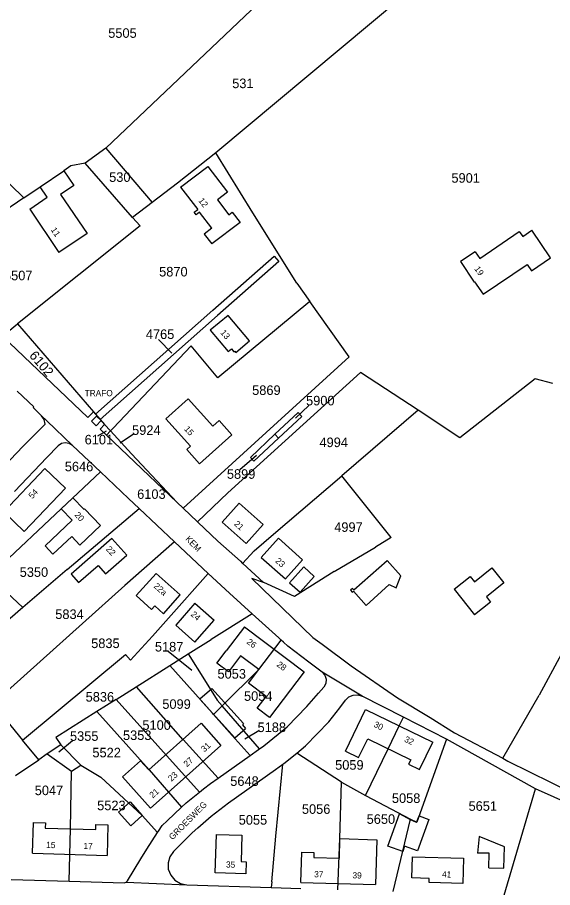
# Model space of a CAD drawing. Extents: x 191922 to 199923, y 328959 to 333350.
# Drawn here: x 197147.1 to 197298.1, y 331051.6 to 331297.2 of the extents above; entities that cross this region are included whole.
import ezdxf

# ---------------------------------------------------------------- set-up
doc = ezdxf.new("R2010")
doc.units = 0
for name, color, linetype in [('bouwvlak', 7, 'Continuous'), ('enkelbestemming', 7, 'Continuous'), ('Level 6', 7, 'Continuous'), ('maatvoering - maximum aantal wooneenheden', 7, 'Continuous'), ('Maatvoering_symbolen', 7, 'Continuous'), ('recreatiewoning', 7, 'Continuous')]:
    doc.layers.add(name, color=color, linetype=linetype)

msp = doc.modelspace()

# ---------------------------------------------------------------- linework, layer by layer
at = {"layer": 'bouwvlak'}
for p, q in [((197186.9, 331206.32), (197190.64, 331202.39)), ((197229.31, 331187.64), (197225.6, 331184.05)), ((197169.78, 331179.05), (197172.21, 331180.47)), ((197179.89, 331179.57), (197176.12, 331176.98)), ((197209.86, 331169.61), (197214.6, 331173.65)), ((197189.63, 331118.33), (197196.27, 331112.99)), ((197215.26, 331095.86), (197211.24, 331093.55)), ((197162.6, 331093.08), (197158.81, 331089.82))]:
    msp.add_line(p, q, dxfattribs=at)
at = {"layer": 'Level 6'}
for p, q in [((197172.07, 331260.3), (197233.56, 331318.73)), ((197259.67, 331306.28), (197203.05, 331258.92)), ((197135.23, 331259.38), (197148.94, 331246.29)), ((197172.07, 331260.3), (197166.2, 331256.01)), ((197172.07, 331260.3), (197185.13, 331244.97)), ((197203.05, 331258.92), (197192.22, 331250.38)), ((197213.53, 331242.06), (197203.05, 331258.92)), ((197162.18, 331255.27), (197160.15, 331253.89)), ((197166.2, 331256.01), (197162.18, 331255.27)), ((197179.58, 331240.74), (197166.2, 331256.01)), ((197153.51, 331249.39), (197160.15, 331253.89)), ((197148.94, 331246.29), (197153.51, 331249.39)), ((197192.22, 331250.38), (197185.13, 331244.97)), ((197148.94, 331246.29), (197129.4, 331233.07)), ((197185.13, 331244.97), (197179.58, 331240.74)), ((197225.9, 331222.15), (197213.53, 331242.06)), ((197179.58, 331240.74), (197181.69, 331238.34)), ((197181.69, 331238.34), (197147.11, 331210.7)), ((197202.25, 331214.53), (197219.51, 331229.81)), ((197219.51, 331229.81), (197220.84, 331228.32)), ((197220.84, 331228.32), (197203.57, 331213.04)), ((197225.9, 331222.15), (197229.57, 331216.99)), ((197229.57, 331216.99), (197203.65, 331195.49)), ((197240.71, 331201.34), (197229.57, 331216.99)), ((197169.11, 331185.2), (197202.25, 331214.53)), ((197203.57, 331213.04), (197170.41, 331183.68)), ((197142.86, 331207.21), (197147.11, 331210.7)), ((197147.11, 331210.7), (197168.52, 331185.89)), ((197166.95, 331184.26), (197142.86, 331207.21)), ((197196.12, 331204.47), (197174.13, 331181.29)), ((197203.65, 331195.49), (197196.12, 331204.47)), ((197193.86, 331158.71), (197240.71, 331201.34)), ((197243.94, 331196.99), (197206.45, 331163.03)), ((197260.18, 331186.31), (197243.94, 331196.99)), ((197293.16, 331195.16), (197271.97, 331178.55)), ((197298.15, 331193.89), (197293.16, 331195.16)), ((197151.75, 331187.31), (197147.05, 331191.68)), ((197151.53, 331187.07), (197151.75, 331187.31)), ((197153.92, 331184.72), (197151.53, 331187.07)), ((197168.52, 331185.89), (197166.95, 331184.26)), ((197168.52, 331185.89), (197169.11, 331185.2)), ((197219.75, 331179.52), (197226.31, 331185.67)), ((197226.31, 331185.67), (197227.34, 331184.58)), ((197260.18, 331186.31), (197238.65, 331167.85)), ((197271.97, 331178.55), (197260.18, 331186.31)), ((197153.92, 331184.72), (197155.38, 331183.32)), ((197154.65, 331183.67), (197153.92, 331184.72)), ((197154.93, 331182.41), (197154.65, 331183.67)), ((197155.38, 331183.32), (197162.61, 331176.38)), ((197169.11, 331185.2), (197170.41, 331183.68)), ((197170.41, 331183.68), (197171.7, 331182.28)), ((197227.34, 331184.58), (197220.77, 331178.42)), ((197148.72, 331176.21), (197154.93, 331182.41)), ((197170.42, 331180.94), (197171.7, 331182.28)), ((197172.21, 331179.27), (197170.42, 331180.94)), ((197171.7, 331182.28), (197173.35, 331180.47)), ((197173.35, 331180.47), (197172.21, 331179.27)), ((197174.13, 331181.29), (197173.35, 331180.47)), ((197173.35, 331180.47), (197179.25, 331174)), ((197172.21, 331179.27), (197192.17, 331160.33)), ((197212.82, 331173.02), (197219.75, 331179.52)), ((197220.77, 331178.42), (197213.84, 331171.92)), ((197220.77, 331178.42), (197219.75, 331179.52)), ((197112.87, 331138.76), (197148.72, 331176.21)), ((197158.59, 331176.29), (197155.39, 331172.98)), ((197159.5, 331176.92), (197158.59, 331176.29)), ((197160.58, 331177.16), (197159.5, 331176.92)), ((197161.67, 331176.97), (197160.58, 331177.16)), ((197162.61, 331176.38), (197161.67, 331176.97)), ((197170.52, 331168.91), (197162.61, 331176.38)), ((197155.39, 331172.98), (197146.22, 331163.39)), ((197179.25, 331174), (197192.17, 331160.33)), ((197213.84, 331171.92), (197212.82, 331173.02)), ((197159.45, 331158.53), (197170.52, 331168.91)), ((197178.48, 331161.37), (197170.52, 331168.91)), ((197219.4, 331151.36), (197238.65, 331167.85)), ((197252.55, 331150.42), (197238.65, 331167.85)), ((197181.48, 331158.56), (197178.48, 331161.37)), ((197206.45, 331163.03), (197197.88, 331154.87)), ((197139.18, 331139.51), (197159.45, 331158.53)), ((197161.16, 331141.4), (197181.48, 331158.56)), ((197191.41, 331149.23), (197181.48, 331158.56)), ((197192.17, 331160.33), (197193.86, 331158.71)), ((197193.86, 331158.71), (197197.88, 331154.87)), ((197197.88, 331154.87), (197198.04, 331154.72)), ((197198.04, 331154.72), (197203.68, 331149.41)), ((197213.91, 331146.65), (197219.4, 331151.36)), ((197191.41, 331149.23), (197177.37, 331136.89)), ((197200.92, 331140.29), (197191.41, 331149.23)), ((197203.68, 331149.41), (197210.01, 331143.7)), ((197252.55, 331150.42), (197248.18, 331147.64)), ((197210.64, 331143.11), (197213.91, 331146.65)), ((197236.48, 331140.81), (197248.18, 331147.64)), ((197210.01, 331143.7), (197210.64, 331143.11)), ((197161.16, 331141.4), (197148.63, 331130.61)), ((197210.64, 331143.11), (197210.72, 331143.04)), ((197210.72, 331143.04), (197216.51, 331137.75)), ((197189.69, 331127.61), (197200.92, 331140.29)), ((197206.9, 331134.67), (197200.92, 331140.29)), ((197213.26, 331138.86), (197230.45, 331122.16)), ((197216.51, 331137.75), (197213.26, 331138.86)), ((197236.48, 331140.81), (197225.29, 331133.78)), ((197140.06, 331103.45), (197177.37, 331136.89)), ((197142.68, 331136.22), (197148.63, 331130.61)), ((197216.66, 331137.7), (197216.51, 331137.75)), ((197225.29, 331133.78), (197216.66, 331137.7)), ((197213.29, 331128.89), (197206.9, 331134.67)), ((197148.63, 331130.61), (197139.61, 331122.86)), ((197213.29, 331128.89), (197201.74, 331121.61)), ((197220.83, 331122.06), (197213.29, 331128.89)), ((197185.2, 331122.56), (197189.69, 331127.61)), ((197179.03, 331115.81), (197185.2, 331122.56)), ((197195.3, 331117.55), (197201.74, 331121.61)), ((197215.24, 331113.16), (197221.53, 331121.45)), ((197221.53, 331121.45), (197220.83, 331122.06)), ((197222.22, 331120.86), (197221.53, 331121.45)), ((197230.45, 331122.16), (197233.1, 331120.35)), ((197223.44, 331119.79), (197222.22, 331120.86)), ((197229.29, 331115.2), (197223.44, 331119.79)), ((197233.1, 331120.35), (197241.26, 331114.21)), ((197148.51, 331093.24), (197177.6, 331117.42)), ((197177.6, 331117.42), (197179.03, 331115.81)), ((197190.13, 331114.27), (197195.3, 331117.55)), ((197195.3, 331117.55), (197199.85, 331110.28)), ((197300.63, 331117.54), (197294.35, 331105.96)), ((197180.6, 331108.27), (197190.13, 331114.27)), ((197202.13, 331100.8), (197190.13, 331114.27)), ((197231.99, 331113.24), (197229.29, 331115.2)), ((197241.26, 331114.21), (197254.34, 331105.2)), ((197215.24, 331113.16), (197204.84, 331102.88)), ((197233.08, 331112.44), (197231.99, 331113.24)), ((197244.34, 331105.65), (197233.08, 331112.44)), ((197233.08, 331112.44), (197233.87, 331111.55)), ((197199.85, 331110.28), (197203.44, 331104.54)), ((197234.13, 331109.24), (197233.56, 331108.2)), ((197233.87, 331111.55), (197234.24, 331110.42)), ((197234.24, 331110.42), (197234.13, 331109.24)), ((197174.93, 331104.7), (197180.6, 331108.27)), ((197180.6, 331108.27), (197193.75, 331093.35)), ((197232.1, 331106.48), (197233.56, 331108.2)), ((197174.93, 331104.7), (197169.54, 331101.3)), ((197174.93, 331104.7), (197198.46, 331078.59)), ((197203.44, 331104.54), (197204.84, 331102.88)), ((197228.75, 331102.68), (197232.1, 331106.48)), ((197238.07, 331102.3), (197239.69, 331104.53)), ((197239.69, 331104.53), (197240.63, 331105.43)), ((197240.63, 331105.43), (197241.81, 331105.95)), ((197241.81, 331105.95), (197243.11, 331106.02)), ((197243.11, 331106.02), (197244.34, 331105.65)), ((197256.02, 331099.7), (197244.34, 331105.65)), ((197254.34, 331105.2), (197263.61, 331099.6)), ((197284.08, 331088.1), (197294.35, 331105.96)), ((197140.06, 331103.45), (197148.51, 331093.24)), ((197204.84, 331102.88), (197202.43, 331100.47)), ((197215.36, 331090.75), (197204.84, 331102.88)), ((197223.2, 331096.95), (197228.75, 331102.68)), ((197234.95, 331098.36), (197238.07, 331102.3)), ((197169.54, 331101.3), (197157.93, 331093.98)), ((197169.54, 331101.3), (197184.24, 331084.89)), ((197202.43, 331100.47), (197202.13, 331100.8)), ((197202.43, 331100.47), (197207.66, 331094.58)), ((197254.85, 331097.28), (197256.02, 331099.7)), ((197268.16, 331093.52), (197256.02, 331099.7)), ((197263.61, 331099.6), (197270.47, 331095.3)), ((197216.6, 331091.62), (197223.2, 331096.95)), ((197228.42, 331091.58), (197234.95, 331098.36)), ((197251.71, 331090.79), (197254.85, 331097.28)), ((197207.66, 331094.58), (197212.78, 331088.93)), ((197270.47, 331095.3), (197284.08, 331088.1)), ((197153.14, 331087.72), (197148.51, 331093.24)), ((197157.93, 331093.98), (197159.33, 331091.9)), ((197193.75, 331093.35), (197193.84, 331093.43)), ((197193.84, 331093.43), (197203.7, 331082.51)), ((197268.16, 331093.52), (197259.77, 331070.13)), ((197293.26, 331079.53), (197268.16, 331093.52)), ((197159.33, 331091.9), (197155.52, 331089.33)), ((197164.97, 331086.15), (197159.33, 331091.9)), ((197212.78, 331088.93), (197215.15, 331090.6)), ((197215.15, 331090.6), (197215.36, 331090.75)), ((197215.36, 331090.75), (197216.6, 331091.62)), ((197222.24, 331086.62), (197225.93, 331089.58)), ((197225.93, 331089.58), (197228.42, 331091.58)), ((197238.59, 331081.37), (197225.93, 331089.58)), ((197245.34, 331077.6), (197251.71, 331090.79)), ((197146.51, 331083.25), (197153.14, 331087.72)), ((197155.52, 331089.33), (197153.14, 331087.72)), ((197155.52, 331089.33), (197162.35, 331084.47)), ((197203.7, 331082.51), (197212.78, 331088.93)), ((197284.08, 331088.1), (197285.53, 331087.33)), ((197285.53, 331087.33), (197314.74, 331072.82)), ((197162.35, 331084.47), (197164.97, 331086.15)), ((197164.97, 331086.15), (197170.67, 331082.77)), ((197184.24, 331084.89), (197193.41, 331074.35)), ((197206.7, 331075.55), (197219.88, 331084.91)), ((197219.88, 331084.91), (197221.98, 331086.44)), ((197220, 331066.09), (197221.98, 331086.44)), ((197221.98, 331086.44), (197222.24, 331086.62)), ((197162.04, 331068.21), (197162.35, 331084.47)), ((197170.67, 331082.77), (197182.26, 331071.92)), ((197201.55, 331081), (197203.7, 331082.51)), ((197199.58, 331079.49), (197201.55, 331081)), ((197238.12, 331065.43), (197238.59, 331081.37)), ((197238.59, 331081.37), (197245.34, 331077.6)), ((197194.7, 331075.57), (197198.46, 331078.59)), ((197198.46, 331078.59), (197199.58, 331079.49)), ((197245.34, 331077.6), (197258.04, 331070.9)), ((197284.47, 331049.5), (197293.26, 331079.53)), ((197341.99, 331057.68), (197293.26, 331079.53)), ((197193.41, 331074.35), (197194.7, 331075.57)), ((197201.74, 331071.79), (197206.7, 331075.55)), ((197189.31, 331070.46), (197193.41, 331074.35)), ((197182.26, 331071.92), (197186.63, 331067.13)), ((197187.96, 331069.1), (197189.31, 331070.46)), ((197197.96, 331068.52), (197201.74, 331071.79)), ((197253.12, 331050.51), (197258.04, 331070.9)), ((197258.04, 331070.9), (197259.77, 331070.13)), ((197161.67, 331053.45), (197162.04, 331068.21)), ((197186.63, 331067.13), (197186.88, 331067.52)), ((197186.88, 331067.52), (197187.96, 331069.1)), ((197196.41, 331067.09), (197197.96, 331068.52)), ((197183.63, 331062.49), (197186.63, 331067.13)), ((197191.17, 331061.84), (197196.41, 331067.09)), ((197218.87, 331053.27), (197220, 331066.09)), ((197237.55, 331051.02), (197238.12, 331065.43)), ((197181.96, 331059.73), (197183.63, 331062.49)), ((197190.11, 331060.35), (197189.59, 331058.61)), ((197191.17, 331061.84), (197190.11, 331060.35)), ((197178.18, 331053.52), (197181.96, 331059.73)), ((197189.59, 331058.61), (197189.67, 331056.79)), ((197189.67, 331056.79), (197190.34, 331055.09)), ((197145.34, 331053.92), (197161.67, 331053.45)), ((197161.67, 331053.45), (197177.23, 331053)), ((197177.23, 331053), (197177.51, 331053.03)), ((197177.51, 331053.03), (197177.78, 331053.13)), ((197177.78, 331053.13), (197178.01, 331053.3)), ((197177.78, 331053.13), (197194.89, 331052.43)), ((197178.01, 331053.3), (197178.18, 331053.52)), ((197190.34, 331055.09), (197191.53, 331053.71)), ((197191.53, 331053.71), (197193.1, 331052.79)), ((197193.1, 331052.79), (197194.89, 331052.43)), ((197218.87, 331053.27), (197218.72, 331051.64)), ((197194.89, 331052.43), (197218.72, 331051.64)), ((197218.72, 331051.64), (197227.05, 331051.36))]:
    msp.add_line(p, q, dxfattribs=at)
at = {"layer": 'recreatiewoning'}
for p, q in [((197193.12, 331249.22), (197200.84, 331255.09)), ((197200.84, 331255.09), (197206.37, 331247.82)), ((197153.51, 331249.39), (197160.15, 331253.89)), ((197160.15, 331253.89), (197162.98, 331249.73)), ((197155.51, 331246.45), (197153.51, 331249.39)), ((197162.98, 331249.73), (197159.28, 331247.22)), ((197193.12, 331249.22), (197197.96, 331242.92)), ((197159.28, 331247.22), (197166.75, 331236.22)), ((197206.37, 331247.82), (197203.57, 331245.68)), ((197150.57, 331243.08), (197155.51, 331246.45)), ((197203.57, 331245.68), (197206.76, 331241.49)), ((197150.57, 331243.08), (197158.81, 331230.83)), ((197197, 331242.18), (197197.96, 331242.92)), ((197197.55, 331241.47), (197197, 331242.18)), ((197198.51, 331242.21), (197197.55, 331241.47)), ((197201.96, 331237.73), (197198.51, 331242.21)), ((197206.76, 331241.49), (197207.73, 331242.22)), ((197207.73, 331242.22), (197209.93, 331239.32)), ((197209.93, 331239.32), (197201.95, 331233.25)), ((197201.96, 331237.73), (197199.77, 331236.04)), ((197166.75, 331236.22), (197158.81, 331230.83)), ((197199.77, 331236.04), (197201.95, 331233.25)), ((197276.28, 331231.06), (197272.11, 331228.25)), ((197206.56, 331213.09), (197201.51, 331208.93)), ((197212.6, 331205.87), (197206.56, 331213.09)), ((197201.51, 331208.93), (197206.55, 331202.93)), ((197208.73, 331202.63), (197212.6, 331205.87)), ((197206.55, 331202.93), (197207.5, 331203.69)), ((197207.5, 331203.69), (197208.2, 331202.79)), ((197208.2, 331202.79), (197208.45, 331203)), ((197208.45, 331203), (197208.73, 331202.63)), ((197189.01, 331183.93), (197195.28, 331189.54)), ((197195.28, 331189.54), (197202.19, 331181.78)), ((197169.4, 331184.64), (197168.04, 331183.23)), ((197168.04, 331183.23), (197169.33, 331181.96)), ((197169.33, 331181.96), (197170.7, 331183.4)), ((197170.7, 331183.4), (197169.4, 331184.64)), ((197195.93, 331176.17), (197189.01, 331183.93)), ((197202.19, 331181.78), (197204.04, 331183.43)), ((197204.04, 331183.43), (197207.64, 331179.4)), ((197207.64, 331179.4), (197198.49, 331171.22)), ((197194.9, 331175.24), (197195.93, 331176.17)), ((197198.49, 331171.22), (197194.9, 331175.24)), ((197143.21, 331157.61), (197154.83, 331169.92)), ((197154.83, 331169.92), (197160.67, 331164.37)), ((197149.02, 331152.1), (197160.67, 331164.37)), ((197162.74, 331161.62), (197159.45, 331158.53)), ((197162.74, 331161.62), (197165.8, 331158.36)), ((197159.45, 331158.53), (197162.52, 331155.26)), ((197165.8, 331158.36), (197165.99, 331158.54)), ((197165.99, 331158.54), (197170.49, 331153.75)), ((197204.87, 331154.78), (197209.68, 331160.12)), ((197209.68, 331160.12), (197216.44, 331154.03)), ((197143.21, 331157.61), (197149.02, 331152.1)), ((197162.52, 331155.26), (197154.88, 331148.09)), ((197164.66, 331148.28), (197170.49, 331153.75)), ((197204.87, 331154.78), (197211.63, 331148.69)), ((197216.44, 331154.03), (197211.63, 331148.69)), ((197157.11, 331145.72), (197162.4, 331150.68)), ((197173.72, 331150.15), (197162.23, 331140.1)), ((197162.4, 331150.68), (197164.66, 331148.28)), ((197173.72, 331150.15), (197177.93, 331145.46)), ((197215.92, 331144.81), (197220.73, 331150.19)), ((197220.73, 331150.19), (197227.52, 331144.12)), ((197154.88, 331148.09), (197157.11, 331145.72)), ((197171.9, 331140.18), (197177.93, 331145.46)), ((197215.92, 331144.81), (197222.71, 331138.74)), ((197227.52, 331144.12), (197222.71, 331138.74)), ((197241.99, 331135.66), (197251.43, 331143.93)), ((197251.43, 331143.93), (197255.25, 331139.57)), ((197164.33, 331137.69), (197169.85, 331142.52)), ((197169.85, 331142.52), (197171.9, 331140.18)), ((197223.86, 331137.62), (197227.87, 331142.09)), ((197227.87, 331142.09), (197230.86, 331139.41)), ((197276.07, 331137.92), (197280.99, 331141.85)), ((197280.99, 331141.85), (197284.4, 331137.57)), ((197162.23, 331140.1), (197164.33, 331137.69)), ((197186.21, 331140.28), (197180.58, 331134.01)), ((197186.21, 331140.28), (197193.05, 331134.2)), ((197226.86, 331134.95), (197230.86, 331139.41)), ((197253.95, 331136.21), (197255.25, 331139.57)), ((197270.36, 331135.84), (197274.87, 331139.43)), ((197274.87, 331139.43), (197276.07, 331137.92)), ((197223.86, 331137.62), (197226.86, 331134.95)), ((197245.55, 331131.22), (197252.04, 331137.16)), ((197252.04, 331137.16), (197253.95, 331136.21)), ((197284.4, 331137.57), (197279.46, 331133.63)), ((197180.58, 331134.01), (197184.93, 331130.1)), ((197188.28, 331128.87), (197193.05, 331134.2)), ((197241.66, 331136.04), (197241.09, 331135.55)), ((197241.09, 331135.55), (197241.59, 331134.98)), ((197241.59, 331134.98), (197241.96, 331135.31)), ((197241.66, 331136.04), (197241.99, 331135.66)), ((197241.96, 331135.31), (197245.55, 331131.22)), ((197270.36, 331135.84), (197276.11, 331128.61)), ((197197.19, 331131.84), (197191.77, 331125.7)), ((197197.19, 331131.84), (197202.61, 331127.05)), ((197280.61, 331132.19), (197276.11, 331128.61)), ((197279.46, 331133.63), (197280.61, 331132.19)), ((197184.93, 331130.1), (197185.82, 331131.08)), ((197185.82, 331131.08), (197188.28, 331128.87)), ((197197.19, 331120.91), (197202.61, 331127.05)), ((197191.77, 331125.7), (197197.19, 331120.91)), ((197211.19, 331125.24), (197206, 331118.39)), ((197211.19, 331125.24), (197227.97, 331112.55)), ((197203.39, 331114.95), (197206, 331118.39)), ((197227.97, 331112.55), (197218.27, 331099.62)), ((197201.93, 331107.75), (197198.58, 331104.77)), ((197201.91, 331107.78), (197210.88, 331097.89)), ((197198.58, 331104.77), (197208.4, 331093.84)), ((197239.67, 331090.1), (197245.36, 331101.88)), ((197245.36, 331101.88), (197264.29, 331092.69)), ((197184.15, 331084.82), (197198.96, 331097.98)), ((197198.96, 331097.98), (197204.49, 331091.75)), ((197210.88, 331097.89), (197210.56, 331097.58)), ((197210.56, 331097.58), (197211.46, 331096.56)), ((197208.4, 331093.84), (197211.46, 331096.56)), ((197243.38, 331088.3), (197245.93, 331093.58)), ((197245.93, 331093.58), (197258.11, 331087.7)), ((197260.55, 331084.94), (197264.29, 331092.69)), ((197191.31, 331079.99), (197204.49, 331091.75)), ((197239.67, 331090.1), (197243.38, 331088.3)), ((197176.74, 331082.9), (197181.83, 331087.43)), ((197181.83, 331087.43), (197184.15, 331084.82)), ((197258.11, 331087.7), (197257.49, 331086.42)), ((197257.49, 331086.42), (197260.55, 331084.94)), ((197184.63, 331074.03), (197176.74, 331082.9)), ((197184.63, 331074.03), (197191.31, 331079.99)), ((197175.65, 331072.89), (197178.9, 331075.79)), ((197178.9, 331075.79), (197182.31, 331071.96)), ((197175.65, 331072.89), (197179.07, 331069.07)), ((197251.6, 331063.27), (197254.9, 331072.48)), ((197258.01, 331070.79), (197254.9, 331072.48)), ((197151.31, 331061.33), (197151.58, 331069.95)), ((197151.58, 331069.95), (197154.99, 331069.85)), ((197154.99, 331069.85), (197154.94, 331068.43)), ((197179.07, 331069.07), (197182.31, 331071.96)), ((197259.72, 331069.98), (197258.01, 331070.79)), ((197259.72, 331069.98), (197260.45, 331071.83)), ((197263.17, 331070.86), (197259.99, 331062)), ((197260.45, 331071.83), (197263.17, 331070.86)), ((197154.94, 331068.43), (197169.19, 331068)), ((197169.19, 331068), (197169.23, 331069.43)), ((197169.23, 331069.43), (197172.63, 331069.32)), ((197172.63, 331069.32), (197172.37, 331060.71)), ((197202.92, 331055.79), (197203.26, 331066.61)), ((197203.26, 331066.61), (197210.42, 331066.39)), ((197210.42, 331066.39), (197210.2, 331058.96)), ((197237.96, 331059.93), (197238.12, 331065.43)), ((197238.12, 331065.43), (197248.53, 331065.13)), ((197248.53, 331065.13), (197248.16, 331052.46)), ((197277.37, 331066.08), (197276.95, 331061.38)), ((197284.52, 331063.17), (197277.37, 331066.08)), ((197255.81, 331061.77), (197251.6, 331063.27)), ((197256.36, 331063.3), (197255.81, 331061.77)), ((197259.99, 331062), (197256.36, 331063.3)), ((197284.35, 331057.06), (197284.52, 331063.17)), ((197151.31, 331061.33), (197172.37, 331060.71)), ((197227.11, 331053.04), (197227.35, 331061.66)), ((197227.35, 331061.66), (197230.76, 331061.56)), ((197230.76, 331061.56), (197230.71, 331060.14)), ((197230.71, 331060.14), (197237.96, 331059.93)), ((197258.41, 331054.34), (197258.6, 331060.3)), ((197258.6, 331060.3), (197272.96, 331059.9)), ((197280.2, 331061.3), (197276.95, 331061.38)), ((197280.08, 331057.18), (197280.2, 331061.3)), ((197210.2, 331058.96), (197211.61, 331058.92)), ((197211.61, 331058.92), (197211.51, 331055.52)), ((197272.95, 331059.9), (197272.76, 331052.75)), ((197211.51, 331055.52), (197202.92, 331055.79)), ((197280.08, 331057.18), (197284.35, 331057.06)), ((197227.11, 331053.04), (197248.16, 331052.46)), ((197263.31, 331054.19), (197258.41, 331054.34)), ((197263.28, 331053.02), (197263.31, 331054.19)), ((197272.76, 331052.75), (197263.28, 331053.02))]:
    msp.add_line(p, q, dxfattribs=at)
for points in [[(197278.48, 331219.06), (197290.94, 331227.43), (197292.12, 331225.67), (197297.55, 331229.32), (197292.28, 331237.15)], [(197288.71, 331236.78), (197289.68, 331235.37), (197292.28, 331237.15)], [(197276.28, 331231.06), (197277.59, 331229.16), (197288.71, 331236.78)], [(197272.11, 331228.25), (197276.01, 331222.49), (197276.11, 331222.55), (197278.48, 331219.06)], [(197218.27, 331099.62), (197214.79, 331102.26), (197217.26, 331105.52), (197212.31, 331109.27), (197215.24, 331113.14), (197210.08, 331117.05), (197206.63, 331112.5), (197203.39, 331114.95)]]:
    msp.add_lwpolyline(points, dxfattribs=at)

# ---------------------------------------------------------------- texts
at = {"layer": 'enkelbestemming'}
for s, p in [('5505', (197172.71, 331291.4)), ('531', (197207.7, 331277.2)), ('530', (197172.98, 331250.75)), ('5901', (197269.57, 331250.51)), ('5507', (197143.3, 331222.99)), ('5870', (197187.08, 331224.06)), ('4765', (197183.33, 331206.42)), ('5869', (197213.33, 331190.63)), ('5900', (197228.55, 331187.68)), ('5924', (197179.45, 331179.36)), ('6101', (197166.06, 331176.68)), ('4994', (197232.33, 331175.91)), ('5646', (197160.46, 331169.08)), ('5899', (197206.2, 331166.97)), ('6103', (197180.88, 331161.31)), ('4997', (197236.49, 331151.99)), ('5350', (197147.73, 331139.3)), ('5834', (197157.77, 331127.41)), ('5835', (197167.9, 331119.21)), ('5187', (197185.89, 331118.24)), ('5053', (197203.55, 331110.58)), ('5836', (197166.34, 331104.1)), ('5054', (197211.03, 331104.32)), ('5099', (197187.98, 331102.06)), ('5100', (197182.36, 331096.14)), ('5188', (197214.86, 331095.51)), ('5355', (197161.92, 331093.03)), ('5353', (197176.88, 331093.26)), ('5522', (197168.25, 331088.37)), ('5059', (197236.75, 331084.88)), ('5648', (197207.15, 331080.32)), ('5047', (197151.98, 331077.71)), ('5058', (197252.77, 331075.51)), ('5523', (197169.59, 331073.46)), ('5056', (197227.37, 331072.43)), ('5651', (197274.4, 331073.29)), ('5650', (197245.64, 331069.61)), ('5055', (197209.54, 331069.38))]:
    msp.add_text(s, height=2.7, dxfattribs=at).set_placement(p)
msp.add_text('6102', height=2.7, rotation=310.3141, dxfattribs=at).set_placement((197150.27, 331201.65))
at = {"layer": 'maatvoering - maximum aantal wooneenheden'}
for s, rotation, p in [('12', 307.6839, (197198.06, 331245.43)), ('11', 303.9445, (197156.43, 331237.23)), ('19', 305.8377, (197275.93, 331226.2)), ('13', 310.0478, (197204.25, 331208.15)), ('15', 311.7145, (197194.02, 331180.93)), ('54', 46.7038, (197151.28, 331161.2)), ('20', 313.1759, (197163.08, 331156.67)), ('21', 318.0426, (197208.09, 331154.03)), ('22', 312, (197171.96, 331147.02)), ('23', 318.1619, (197219.72, 331143.57)), ('22a', 318.3665, (197185.41, 331136.44)), ('24', 318.5713, (197195.85, 331128.49)), ('26', 322.8893, (197211.64, 331120.64)), ('28', 322.8893, (197220.1, 331114.24)), ('30', 334.1274, (197247.46, 331097.08)), ('31', 41.7145, (197199.84, 331089.75)), ('32', 334.1274, (197256.1, 331092.89)), ('27', 41.7145, (197194.92, 331085.56)), ('23', 41.7145, (197190.53, 331081.44)), ('21', 41.7145, (197185.29, 331076.76)), ('15', 358.3372, (197155.19, 331062.82)), ('17', 358.3372, (197165.7, 331062.51)), ('35', 358.2226, (197205.93, 331057.29)), ('37', 358.4518, (197230.81, 331054.54)), ('39', 358.4518, (197241.62, 331054.24)), ('41', 358.4518, (197266.9, 331054.52))]:
    msp.add_text(s, height=1.75, rotation=rotation, dxfattribs=at).set_placement(p)
at = {"layer": 'Maatvoering_symbolen'}
msp.add_text('TRAFO', height=1.75, dxfattribs=at).set_placement((197166.06, 331190.28))
for s, rotation, p in [('KEM', 314.3918, (197194.36, 331149.84)), ('GROESWEG', 45.2431, (197190.86, 331064.95))]:
    msp.add_text(s, height=1.75, rotation=rotation, dxfattribs=at).set_placement(p)

doc.saveas('drawing.dxf')
